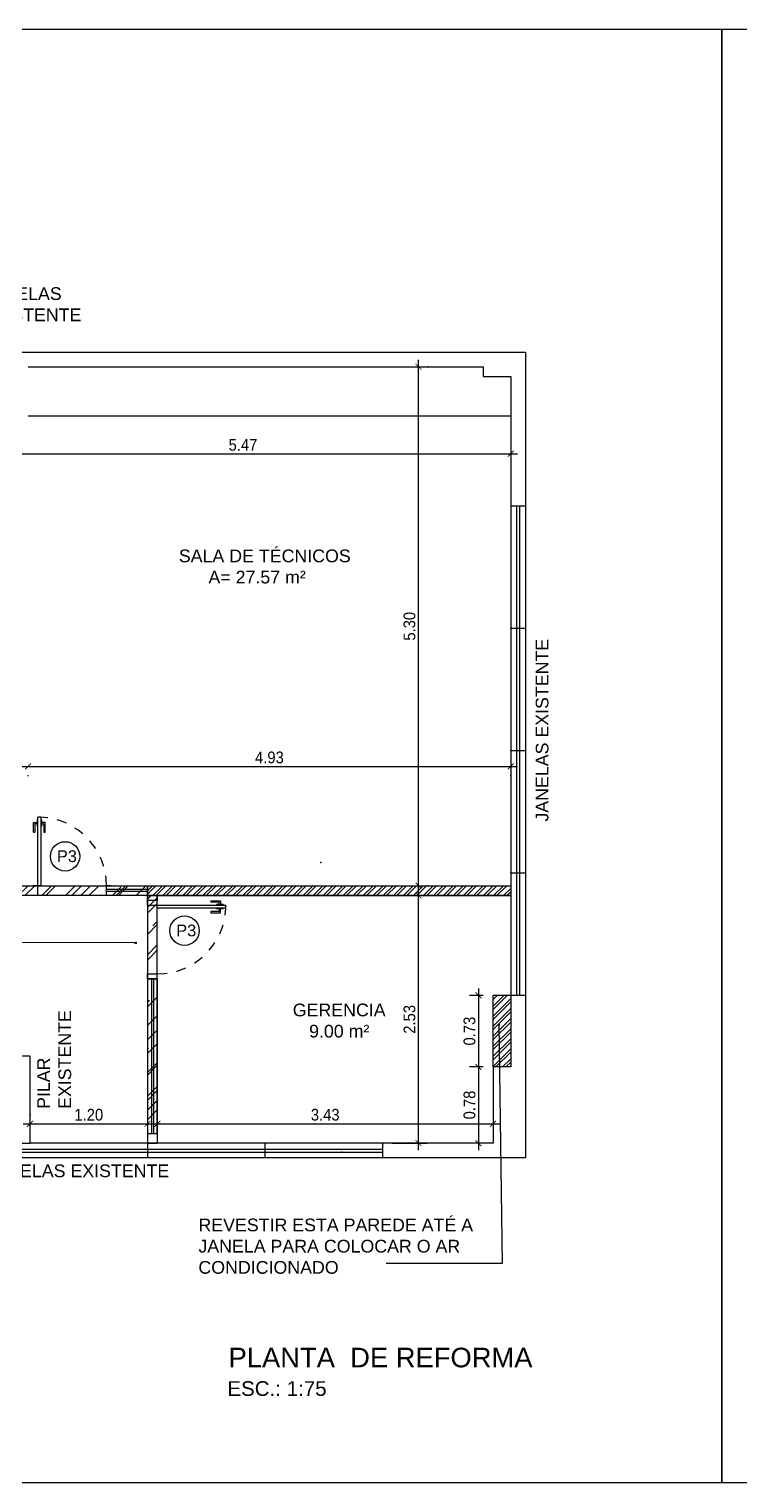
# Model space of a CAD drawing. Header units: millimetres. Extents: x 7034 to 7235, y -465 to -380.
# Drawn here: x 7075.11 to 7082.37, y -396.42 to -381.57 of the extents above; entities that cross this region are included whole.
import ezdxf

# ---------------------------------------------------------------- set-up
doc = ezdxf.new("R2010")
doc.units = ezdxf.units.MM
doc.header["$LTSCALE"] = 0.005
doc.linetypes.add('CONTINUO', pattern=[0])
doc.linetypes.add('DASHED', pattern=[19.05, 12.7, -6.35])
doc.layers.get('0').update_dxf_attribs({"linetype": 'CONTINUO'})
doc.layers.get('DEFPOINTS').update_dxf_attribs({"linetype": 'CONTINUO', "lineweight": 15})
for name, color, linetype in [('0-CONSTRUIR', 1, 'Continuous'), ('0-COTAS', 12, 'Continuous'), ('A-05', 5, 'Continuous'), ('ARQ-PEITORIAL', 4, 'Continuous'), ('ARQ-TEXTO', 3, 'Continuous'), ('ARQ_ALVENARIA', 6, 'Continuous'), ('ARQ_ESQUADRIA', 5, 'Continuous'), ('ARQ_JANELAALTA', 150, 'DASHED'), ('ARQ_TXT_AMBIENTE', 3, 'Continuous'), ('JANELA', 10, 'Continuous'), ('NN_PISO', 8, 'Continuous')]:
    doc.layers.add(name, color=color, linetype=linetype)
doc.layers.add('0-LAYOUT', color=250, linetype='Continuous', lineweight=25)
doc.layers.add('TEXTO', color=7, linetype='Continuous', lineweight=15)
doc.styles.add('50', font='ARIALN.TTF', dxfattribs={"height": 0.1})
doc.styles.add('ARQ', font='arial.ttf', dxfattribs={"width": 0.9})
doc.styles.get("Standard").update_dxf_attribs({"font": 'arial.ttf'})
doc.dimstyles.new('1-50', dxfattribs={"dimtxt": 0.12, "dimasz": 0.06, "dimexe": 0.09, "dimexo": 0.1, "dimgap": 0.03, "dimtad": 1, "dimzin": 0, "dimdsep": 46, "dimtxsty": 'ARQ', "dimblk": 'ARCHTICK', "dimcen": 0, "dimdle": 0.07, "dimclrd": 1, "dimclre": 1, "dimclrt": 7, "dimadec": 0, "dimazin": 0, "dimtm": 1e-09, "dimtfac": 1, "dimtofl": 0, "dimtmove": 2, "dimatfit": 3, "dimldrblk": 'ARCHTICK', "dimfxl": 1, "dimtolj": 1, "dimtzin": 0, "dimlwd": -1, "dimlwe": -1, "dimarcsym": 0})
doc.dimstyles.new('50', dxfattribs={"dimscale": 0, "dimtxt": 0.1, "dimasz": 0.025, "dimexe": 0.05, "dimexo": 0.05, "dimgap": 0.01, "dimtad": 1, "dimdec": 0, "dimlfac": 100, "dimzin": 0, "dimdsep": 46, "dimtxsty": '50', "dimblk": 'DOT', "dimcen": 0.02, "dimclrd": 1, "dimclre": 1, "dimclrt": 7, "dimadec": 0, "dimazin": 0, "dimtfac": 1, "dimtdec": 0, "dimtofl": 0, "dimtmove": 2, "dimatfit": 2, "dimldrblk": 'DOT', "dimfxl": 0.05, "dimtolj": 1, "dimtzin": 0, "dimlwd": -1, "dimarcsym": 0})
pattern_1 = [(45, (0, 0.12666), (0.215526147, 0.574736392), [3.81, -0.508, 1.27, -0.254]), (45, (0.14907, 0.45534), (-0.418479935, 0.05926969), [0.762, -0.08382, 1.524, -0.1905]), (45, (-0.06286, 0.36913), (0.8136112046, 1.0542820686), [2.032, -0.3556, 1.016, -0.254])]
pattern_2 = [(45, (0, 0.12666), (-0.0511874599, 0.0511874599), []), (45, (0.034125, 0.12666), (-0.0511874599, 0.0511874599), [])]

# ---------------------------------------------------------------- blocks, each defined once
blk = doc.blocks.new('_DOT')
at = {"color": 0, "linetype": 'ByBlock'}
blk.add_line((-0.5, 0), (-1, 0), dxfattribs=at)
at = {"color": 0, "linetype": 'ByBlock', "const_width": 0.5}
blk.add_lwpolyline([(-0.25, 0, 1), (0.25, 0, 1)], format="xyb", close=True, dxfattribs=at)
blk = doc.blocks.new('DOT')
at = {"layer": 'ARQ-TEXTO', "color": 0, "linetype": 'ByBlock'}
blk.add_line((-0.5, 0), (-1, 0), dxfattribs=at)
at = {"layer": 'ARQ-TEXTO', "color": 0, "linetype": 'ByBlock', "const_width": 0.5}
blk.add_lwpolyline([(-0.25, 0, 1), (0.25, 0, 1)], format="xyb", close=True, dxfattribs=at)
blk = doc.blocks.new('_ArchTick')
at = {"color": 0, "linetype": 'ByBlock', "const_width": 0.15}
blk.add_lwpolyline([(-0.5, -0.5), (0.5, 0.5)], dxfattribs=at)
blk = doc.blocks.new('*D107')
at = {"layer": 'DEFPOINTS', "color": 0, "transparency": 16777216}
for p in [(7074.559, -385.908), (7080.029, -385.908), (7080.029, -385.908)]:
    blk.add_point(p, dxfattribs=at)
at = {"layer": 'NN_PISO', "color": 1, "transparency": 16777216}
for p, q in [((7074.489, -385.908), (7080.099, -385.908)), ((7074.559, -385.808), (7074.559, -385.818)), ((7080.029, -385.808), (7080.029, -385.818))]:
    blk.add_line(p, q, dxfattribs=at)
at = {"layer": 'NN_PISO', "color": 1, "transparency": 16777216, "xscale": 0.06, "yscale": 0.06, "zscale": 0.06, "rotation": 180}
blk.add_blockref('_ArchTick', (7074.559, -385.908), dxfattribs=at)
at = {"layer": 'NN_PISO', "color": 1, "transparency": 16777216, "xscale": 0.06, "yscale": 0.06, "zscale": 0.06}
blk.add_blockref('_ArchTick', (7080.029, -385.908), dxfattribs=at)
at = {"layer": 'NN_PISO', "color": 7, "transparency": 16777216, "insert": (7077.294, -385.817), "char_height": 0.12, "attachment_point": 5, "style": 'ARQ'}
blk.add_mtext('\\A1;5.47', dxfattribs=at)
blk = doc.blocks.new('*D108')
at = {"layer": 'DEFPOINTS', "color": 0, "transparency": 16777216}
for p in [(7078.719, -390.42), (7079.087, -390.42), (7078.719, -392.95)]:
    blk.add_point(p, dxfattribs=at)
at = {"layer": 'NN_PISO', "color": 1, "transparency": 16777216}
for p, q in [((7079.087, -393.02), (7079.087, -390.35)), ((7078.819, -390.42), (7079.177, -390.42)), ((7078.819, -392.95), (7079.177, -392.95))]:
    blk.add_line(p, q, dxfattribs=at)
at = {"layer": 'NN_PISO', "color": 1, "transparency": 16777216, "xscale": 0.06, "yscale": 0.06, "zscale": 0.06}
for p, rotation in [((7079.087, -390.42), 90), ((7079.087, -392.95), 270)]:
    blk.add_blockref('_ArchTick', p, dxfattribs=dict(at, rotation=rotation))
at = {"layer": 'NN_PISO', "color": 7, "transparency": 16777216, "insert": (7078.995, -391.685), "char_height": 0.12, "attachment_point": 5, "rotation": 90, "style": 'ARQ'}
blk.add_mtext('\\A1;2.53', dxfattribs=at)
blk = doc.blocks.new('*D109')
at = {"layer": 'DEFPOINTS', "color": 0, "transparency": 16777216}
for p in [(7079.087, -385.02), (7079.087, -385.02), (7079.087, -390.32)]:
    blk.add_point(p, dxfattribs=at)
at = {"layer": 'NN_PISO', "color": 1, "transparency": 16777216}
for p, q in [((7079.087, -390.39), (7079.087, -384.95)), ((7079.187, -385.02), (7079.177, -385.02)), ((7079.187, -390.32), (7079.177, -390.32))]:
    blk.add_line(p, q, dxfattribs=at)
at = {"layer": 'NN_PISO', "color": 1, "transparency": 16777216, "xscale": 0.06, "yscale": 0.06, "zscale": 0.06}
for p, rotation in [((7079.087, -385.02), 90), ((7079.087, -390.32), 270)]:
    blk.add_blockref('_ArchTick', p, dxfattribs=dict(at, rotation=rotation))
at = {"layer": 'NN_PISO', "color": 7, "transparency": 16777216, "insert": (7078.995, -387.67), "char_height": 0.12, "attachment_point": 5, "rotation": 90, "style": 'ARQ'}
blk.add_mtext('\\A1;5.30', dxfattribs=at)
blk = doc.blocks.new('*D115')
at = {"layer": 'DEFPOINTS', "color": 0, "transparency": 16777216}
for p in [(7075.099, -389.101), (7080.029, -389.101), (7080.029, -389.101)]:
    blk.add_point(p, dxfattribs=at)
at = {"layer": 'NN_PISO', "color": 1, "transparency": 16777216}
for p, q in [((7075.029, -389.101), (7080.099, -389.101)), ((7075.099, -389.201), (7075.099, -389.191)), ((7080.029, -389.201), (7080.029, -389.191))]:
    blk.add_line(p, q, dxfattribs=at)
at = {"layer": 'NN_PISO', "color": 1, "transparency": 16777216, "xscale": 0.06, "yscale": 0.06, "zscale": 0.06, "rotation": 180}
blk.add_blockref('_ArchTick', (7075.099, -389.101), dxfattribs=at)
at = {"layer": 'NN_PISO', "color": 1, "transparency": 16777216, "xscale": 0.06, "yscale": 0.06, "zscale": 0.06}
blk.add_blockref('_ArchTick', (7080.029, -389.101), dxfattribs=at)
at = {"layer": 'NN_PISO', "color": 7, "transparency": 16777216, "insert": (7077.564, -389.01), "char_height": 0.12, "attachment_point": 5, "style": 'ARQ'}
blk.add_mtext('\\A1;4.93', dxfattribs=at)
blk = doc.blocks.new('*D120')
at = {"layer": 'DEFPOINTS', "color": 0, "transparency": 16777216}
for p in [(7079.849, -391.44), (7079.699, -392.17), (7079.849, -392.17)]:
    blk.add_point(p, dxfattribs=at)
at = {"layer": 'NN_PISO', "color": 1, "transparency": 16777216}
for p, q in [((7079.749, -391.44), (7079.609, -391.44)), ((7079.699, -391.37), (7079.699, -392.24)), ((7079.749, -392.17), (7079.609, -392.17))]:
    blk.add_line(p, q, dxfattribs=at)
at = {"layer": 'NN_PISO', "color": 1, "transparency": 16777216, "xscale": 0.06, "yscale": 0.06, "zscale": 0.06}
for p, rotation in [((7079.699, -391.44), 90), ((7079.699, -392.17), 270)]:
    blk.add_blockref('_ArchTick', p, dxfattribs=dict(at, rotation=rotation))
at = {"layer": 'NN_PISO', "color": 7, "transparency": 16777216, "insert": (7079.608, -391.805), "char_height": 0.12, "attachment_point": 5, "rotation": 90, "style": 'ARQ'}
blk.add_mtext('\\A1;0.73', dxfattribs=at)
blk = doc.blocks.new('*D121')
at = {"layer": 'DEFPOINTS', "color": 0, "transparency": 16777216}
for p in [(7079.849, -392.17), (7079.699, -392.95), (7079.699, -392.95)]:
    blk.add_point(p, dxfattribs=at)
at = {"layer": 'NN_PISO', "color": 1, "transparency": 16777216}
for p, q in [((7079.749, -392.17), (7079.609, -392.17)), ((7079.699, -392.1), (7079.699, -393.02)), ((7079.799, -392.95), (7079.789, -392.95))]:
    blk.add_line(p, q, dxfattribs=at)
at = {"layer": 'NN_PISO', "color": 1, "transparency": 16777216, "xscale": 0.06, "yscale": 0.06, "zscale": 0.06}
for p, rotation in [((7079.699, -392.17), 90), ((7079.699, -392.95), 270)]:
    blk.add_blockref('_ArchTick', p, dxfattribs=dict(at, rotation=rotation))
at = {"layer": 'NN_PISO', "color": 7, "transparency": 16777216, "insert": (7079.608, -392.56), "char_height": 0.12, "attachment_point": 5, "rotation": 90, "style": 'ARQ'}
blk.add_mtext('\\A1;0.78', dxfattribs=at)
blk = doc.blocks.new('*D240')
at = {"layer": 'DEFPOINTS', "color": 0, "transparency": 16777216}
for p in [(7075.119, -392.752), (7076.319, -392.752), (7076.319, -392.752)]:
    blk.add_point(p, dxfattribs=at)
at = {"layer": 'NN_PISO', "color": 1, "transparency": 16777216}
for p, q in [((7075.049, -392.752), (7076.389, -392.752)), ((7075.119, -392.652), (7075.119, -392.662)), ((7076.319, -392.652), (7076.319, -392.662))]:
    blk.add_line(p, q, dxfattribs=at)
at = {"layer": 'NN_PISO', "color": 1, "transparency": 16777216, "xscale": 0.06, "yscale": 0.06, "zscale": 0.06, "rotation": 180}
blk.add_blockref('_ArchTick', (7075.119, -392.752), dxfattribs=at)
at = {"layer": 'NN_PISO', "color": 1, "transparency": 16777216, "xscale": 0.06, "yscale": 0.06, "zscale": 0.06}
blk.add_blockref('_ArchTick', (7076.319, -392.752), dxfattribs=at)
at = {"layer": 'NN_PISO', "color": 7, "transparency": 16777216, "insert": (7075.719, -392.66), "char_height": 0.12, "attachment_point": 5, "style": 'ARQ'}
blk.add_mtext('\\A1;1.20', dxfattribs=at)
blk = doc.blocks.new('*D241')
at = {"layer": 'DEFPOINTS', "color": 0, "transparency": 16777216}
for p in [(7076.419, -392.752), (7079.849, -392.752), (7079.849, -392.752)]:
    blk.add_point(p, dxfattribs=at)
at = {"layer": 'NN_PISO', "color": 1, "transparency": 16777216}
for p, q in [((7076.349, -392.752), (7079.919, -392.752)), ((7076.419, -392.652), (7076.419, -392.662)), ((7079.849, -392.652), (7079.849, -392.662))]:
    blk.add_line(p, q, dxfattribs=at)
at = {"layer": 'NN_PISO', "color": 1, "transparency": 16777216, "xscale": 0.06, "yscale": 0.06, "zscale": 0.06, "rotation": 180}
blk.add_blockref('_ArchTick', (7076.419, -392.752), dxfattribs=at)
at = {"layer": 'NN_PISO', "color": 1, "transparency": 16777216, "xscale": 0.06, "yscale": 0.06, "zscale": 0.06}
blk.add_blockref('_ArchTick', (7079.849, -392.752), dxfattribs=at)
at = {"layer": 'NN_PISO', "color": 7, "transparency": 16777216, "insert": (7078.134, -392.66), "char_height": 0.12, "attachment_point": 5, "style": 'ARQ'}
blk.add_mtext('\\A1;3.43', dxfattribs=at)

msp = doc.modelspace()

# ---------------------------------------------------------------- hatches: boundary and pattern name
at = {"layer": '0-CONSTRUIR', "ltscale": 0.005}
h = msp.add_hatch(dxfattribs=at)
h.set_pattern_fill('AR-RROOF', color=256, scale=0.01, angle=45, style=0)
h.set_pattern_definition(pattern_1)
h.paths.add_polyline_path([(7069.729, -390.32), (7076.319, -390.32), (7076.319, -390.42), (7069.729, -390.42)])
at = {"layer": '0-CONSTRUIR'}
h = msp.add_hatch(dxfattribs=at)
h.set_pattern_fill('ANSI32', color=256, scale=0.0076)
h.set_pattern_definition(pattern_2)
h.paths.add_polyline_path([(7076.319, -390.32), (7080.029, -390.32), (7080.029, -390.42), (7076.319, -390.42)])
at = {"layer": '0-CONSTRUIR', "ltscale": 0.005}
h = msp.add_hatch(dxfattribs=at)
h.set_pattern_fill('AR-RROOF', color=256, scale=0.01, angle=45, style=0)
h.set_pattern_definition(pattern_1)
h.paths.add_polyline_path([(7076.419, -390.42), (7076.319, -390.42), (7076.319, -392.85), (7076.419, -392.85)])
at = {"layer": '0-CONSTRUIR'}
h = msp.add_hatch(dxfattribs=at)
h.set_pattern_fill('ANSI32', color=256, scale=0.0076)
h.set_pattern_definition(pattern_2)
h.paths.add_polyline_path([(7079.849, -392.17), (7079.849, -391.44), (7080.029, -391.44), (7080.029, -392.17)])

# ---------------------------------------------------------------- linework, layer by layer
for points in [[(7082.186, -381.57), (7082.186, -396.42), (7061.186, -396.42), (7061.186, -381.57)], [(7103.186, -381.57), (7103.186, -396.42), (7082.186, -396.42), (7082.186, -381.57)]]:
    msp.add_lwpolyline(points, close=True)
for centre in [(7075.477, -390.02), (7076.697, -390.779)]:
    msp.add_circle(centre, 0.15)
for p in [(7080.029, -391.44), (7079.849, -392.17)]:
    msp.add_line(p, (7079.849, -391.44), dxfattribs=at)
for points in [[(7069.729, -390.32), (7076.319, -390.32), (7076.319, -390.42), (7069.729, -390.42)], [(7076.319, -390.32), (7080.029, -390.32), (7080.029, -390.42), (7076.319, -390.42)], [(7076.419, -390.42), (7076.319, -390.42), (7076.319, -392.85), (7076.419, -392.85)]]:
    msp.add_lwpolyline(points, close=True, dxfattribs=at)
at = {"layer": '0-LAYOUT'}
msp.add_line((7075.099, -385.52), (7080.029, -385.52), dxfattribs=at)
at = {"layer": '0-LAYOUT', "linetype": 'ByBlock'}
for p in [(7078.09, -390.083), (7078.303, -393.043)]:
    msp.add_point(p, dxfattribs=at)
at = {"layer": 'A-05'}
msp.add_lwpolyline([(7075.119, -392.95), (7075.119, -392.06), (7074.769, -392.06), (7074.769, -392.95)], close=True, dxfattribs=at)
at = {"layer": 'ARQ-PEITORIAL'}
for p, q in [((7080.029, -386.44), (7080.029, -391.44)), ((7080.179, -386.44), (7080.179, -391.44)), ((7076.319, -390.32), (7080.029, -390.32)), ((7076.419, -390.42), (7080.029, -390.42)), ((7076.319, -392.85), (7076.419, -392.85)), ((7076.319, -392.85), (7076.319, -392.95)), ((7076.419, -392.85), (7076.419, -392.95)), ((7076.319, -392.95), (7076.419, -392.95))]:
    msp.add_line(p, q, dxfattribs=at)
at = {"layer": 'ARQ_ALVENARIA'}
for p, q in [((7063.949, -384.87), (7080.179, -384.87)), ((7080.179, -384.87), (7080.179, -386.44)), ((7075.099, -385.02), (7079.749, -385.02)), ((7079.749, -385.02), (7079.749, -385.12)), ((7079.749, -385.12), (7080.029, -385.12)), ((7080.029, -385.12), (7080.029, -386.44)), ((7080.029, -386.44), (7080.179, -386.44)), ((7080.029, -391.44), (7080.029, -392.17)), ((7080.179, -391.44), (7080.029, -391.44)), ((7080.179, -391.44), (7080.179, -393.1)), ((7080.029, -392.17), (7079.849, -392.17)), ((7079.849, -392.17), (7079.849, -392.95)), ((7079.849, -392.95), (7078.719, -392.95)), ((7078.719, -392.95), (7078.719, -393.1)), ((7080.179, -393.1), (7078.719, -393.1))]:
    msp.add_line(p, q, dxfattribs=at)
at = {"layer": 'ARQ_ESQUADRIA'}
for p, q in [((7080.089, -386.44), (7080.089, -391.44)), ((7080.119, -386.44), (7080.119, -391.44)), ((7080.029, -387.69), (7080.179, -387.69)), ((7080.029, -388.94), (7080.179, -388.94)), ((7075.192, -389.646), (7075.192, -389.716)), ((7075.192, -389.646), (7075.199, -389.646)), ((7075.229, -389.62), (7075.199, -389.62)), ((7075.199, -390.32), (7075.199, -389.62)), ((7075.229, -389.62), (7075.229, -390.32)), ((7075.236, -389.646), (7075.229, -389.646)), ((7075.236, -389.646), (7075.236, -389.716)), ((7075.153, -389.674), (7075.192, -389.674)), ((7075.153, -389.772), (7075.153, -389.674)), ((7075.153, -389.772), (7075.167, -389.772)), ((7075.192, -389.688), (7075.167, -389.688)), ((7075.167, -389.688), (7075.167, -389.758)), ((7075.167, -389.758), (7075.167, -389.772)), ((7075.192, -389.716), (7075.199, -389.716)), ((7075.236, -389.716), (7075.229, -389.716)), ((7075.275, -389.674), (7075.236, -389.674)), ((7075.236, -389.688), (7075.261, -389.688)), ((7075.261, -389.688), (7075.261, -389.758)), ((7075.261, -389.758), (7075.261, -389.772)), ((7075.261, -389.772), (7075.275, -389.772)), ((7075.275, -389.772), (7075.275, -389.674)), ((7080.029, -390.19), (7080.179, -390.19)), ((7075.199, -390.32), (7075.149, -390.32)), ((7075.199, -390.42), (7075.199, -390.32)), ((7075.229, -390.32), (7075.199, -390.32)), ((7075.899, -390.42), (7075.899, -390.32)), ((7075.949, -390.32), (7075.899, -390.32)), ((7076.319, -390.36), (7075.899, -390.36)), ((7076.319, -390.38), (7075.899, -390.38)), ((7075.199, -390.42), (7075.149, -390.42)), ((7075.949, -390.42), (7075.899, -390.42)), ((7076.319, -390.52), (7076.319, -390.47)), ((7076.319, -390.52), (7076.419, -390.52)), ((7076.419, -390.52), (7076.419, -390.47)), ((7076.419, -390.52), (7077.119, -390.52)), ((7076.419, -390.55), (7076.419, -390.52)), ((7077.119, -390.55), (7076.419, -390.55)), ((7076.967, -390.474), (7077.065, -390.474)), ((7076.967, -390.474), (7076.967, -390.488)), ((7076.981, -390.488), (7076.967, -390.488)), ((7077.051, -390.488), (7076.981, -390.488)), ((7077.093, -390.513), (7077.023, -390.513)), ((7077.023, -390.513), (7077.023, -390.52)), ((7077.023, -390.557), (7077.023, -390.55)), ((7077.051, -390.513), (7077.051, -390.488)), ((7077.065, -390.474), (7077.065, -390.513)), ((7077.093, -390.513), (7077.093, -390.52)), ((7077.093, -390.557), (7077.093, -390.55)), ((7077.119, -390.55), (7077.119, -390.52)), ((7076.967, -390.582), (7076.967, -390.596)), ((7076.981, -390.582), (7076.967, -390.582)), ((7076.967, -390.596), (7077.065, -390.596)), ((7077.051, -390.582), (7076.981, -390.582)), ((7077.093, -390.557), (7077.023, -390.557)), ((7077.051, -390.557), (7077.051, -390.582)), ((7077.065, -390.596), (7077.065, -390.557)), ((7076.319, -391.22), (7076.419, -391.22)), ((7076.319, -391.27), (7076.319, -391.22)), ((7076.419, -391.27), (7076.319, -391.27)), ((7076.319, -391.27), (7076.419, -391.27)), ((7076.359, -391.27), (7076.359, -392.85)), ((7076.379, -391.27), (7076.379, -392.85)), ((7076.419, -391.27), (7076.419, -391.22)), ((7074.994, -393.01), (7078.719, -393.01)), ((7074.994, -393.04), (7078.719, -393.04)), ((7076.319, -392.95), (7076.319, -393.1)), ((7077.519, -392.95), (7077.519, -393.1))]:
    msp.add_line(p, q, dxfattribs=at)
msp.add_lwpolyline([(7076.319, -390.42), (7076.419, -390.42), (7076.419, -390.47), (7076.319, -390.47)], close=True, dxfattribs=at)
for p in [(7080.029, -387.69), (7080.029, -388.94), (7080.029, -390.19)]:
    msp.add_point(p, dxfattribs=at)
at = {"layer": 'ARQ_JANELAALTA'}
for centre, start, end in [((7075.199, -390.32), 0, 87.4911), ((7076.419, -390.52), 270, 357.4911)]:
    msp.add_arc(centre, 0.701, start, end, dxfattribs=at)
at = {"layer": 'JANELA'}
for p, q in [((7076.319, -391.27), (7076.319, -392.85)), ((7076.419, -391.27), (7076.419, -392.85)), ((7078.719, -392.95), (7075.119, -392.95)), ((7078.719, -393.1), (7064.669, -393.1))]:
    msp.add_line(p, q, dxfattribs=at)

# ---------------------------------------------------------------- texts
at = {"layer": 'ARQ_TXT_AMBIENTE', "attachment_point": 1}
for s, width, gutter_width, heights, insert, char_height in [('JANELAS EXISTENTE', 1.12579, 0, [0.434], (7074.635, -384.207), 0.13), ('    SALA DE TÉCNICOS  \\P          A= 27.57 m²', 2.27425, 12.5, [0], (7076.437, -386.886), 0.13), ('P3', 0.21796, 12.5, [0], (7075.393, -389.958), 0.12), ('P3', 0.21796, 12.5, [0], (7076.612, -390.717), 0.12), ('\\pi0.66754;GERENCIA\\P\\pi0.83456;9.00 m²', 2.27425, 12.5, [0], (7077.135, -391.524), 0.13), ('JANELAS EXISTENTE', 1.8602, 0, [0.434], (7074.674, -393.167), 0.13), ('REVESTIR ESTA PAREDE ATÉ A JANELA PARA COLOCAR O AR CONDICIONADO', 3.1784, 0, [1.123], (7076.839, -393.72), 0.13)]:
    msp.add_mtext_dynamic_manual_height_columns(s, width=width, gutter_width=gutter_width, heights=heights, dxfattribs=dict(at, insert=insert, char_height=char_height))
at = {"layer": 'ARQ_TXT_AMBIENTE', "char_height": 0.13, "attachment_point": 1, "rotation": 90}
for s, width, insert in [('JANELAS EXISTENTE', 1.8602, (7080.284, -389.665)), ('PILAR EXISTENTE', 1.46817, (7075.192, -392.6))]:
    msp.add_mtext_dynamic_manual_height_columns(s, width=width, gutter_width=0, heights=[0.434], dxfattribs=dict(at, insert=insert))
at = {"layer": 'TEXTO', "attachment_point": 1}
for s, insert, char_height in [('PLANTA  DE REFORMA', (7077.147, -395.039), 0.2), ('ESC.: 1:75', (7077.135, -395.381), 0.15)]:
    msp.add_mtext_dynamic_manual_height_columns(s, width=3.13121, gutter_width=12.5, heights=[0], dxfattribs=dict(at, insert=insert, char_height=char_height))

# ---------------------------------------------------------------- dimensions: what is measured, and where the dimension line sits
at = {"layer": 'NN_PISO'}
for base, p1, p2, picture, middle in [((7079.087, -385.02), (7079.087, -390.32), (7079.087, -385.02), '*D109', (7078.995, -387.67)), ((7079.087, -390.42), (7078.719, -392.95), (7078.719, -390.42), '*D108', (7078.995, -391.685)), ((7079.699, -392.17), (7079.849, -391.44), (7079.849, -392.17), '*D120', (7079.608, -391.805)), ((7079.699, -392.95), (7079.849, -392.17), (7079.699, -392.95), '*D121', (7079.608, -392.56))]:
    dim = msp.add_linear_dim(base=base, p1=p1, p2=p2, angle=90, dimstyle='1-50', dxfattribs=at)
    dim.commit()
    dim.dimension.update_dxf_attribs({"geometry": picture, "text_midpoint": middle})
for base, p1, p2, picture, middle in [((7080.029, -385.908), (7074.559, -385.908), (7080.029, -385.908), '*D107', (7077.294, -385.817)), ((7080.029, -389.101), (7075.099, -389.101), (7080.029, -389.101), '*D115', (7077.564, -389.01)), ((7076.319, -392.752), (7075.119, -392.752), (7076.319, -392.752), '*D240', (7075.719, -392.66)), ((7079.849, -392.752), (7076.419, -392.752), (7079.849, -392.752), '*D241', (7078.134, -392.66))]:
    dim = msp.add_linear_dim(base=base, p1=p1, p2=p2, dimstyle='1-50', dxfattribs=at)
    dim.commit()
    dim.dimension.update_dxf_attribs({"geometry": picture, "text_midpoint": middle})

# ---------------------------------------------------------------- leaders
at = {"layer": '0-COTAS', "color": 0}
for points in [[(7076.2, -390.904), (7073.499, -390.896), (7073.499, -390.904)], [(7079.907, -391.739), (7079.941, -394.18), (7078.758, -394.18)]]:
    msp.add_leader(points, dimstyle='50', override={"dimscale": 1, "dimtad": 0, "dimldrblk": 'DOT'}, dxfattribs=at)

doc.saveas('drawing.dxf')
